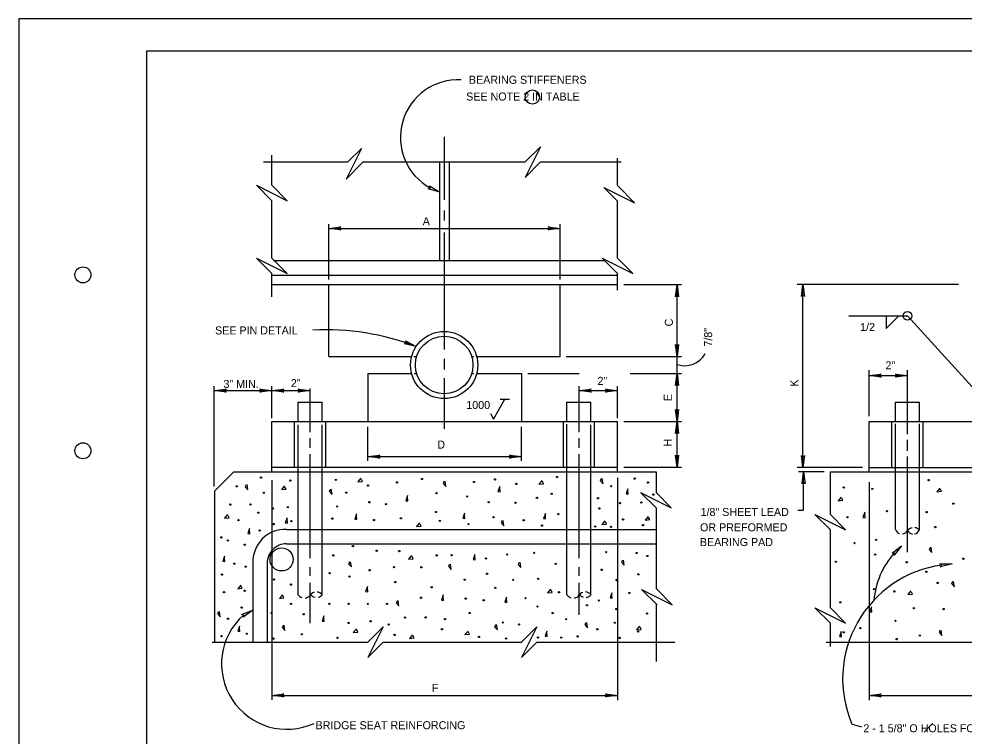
# Model space of a CAD drawing. Extents: x 0 to 34, y 0 to 22.
# Drawn here: x 0 to 14.77, y 10.79 to 22 of the extents above; entities that cross this region are included whole.
import ezdxf

# ---------------------------------------------------------------- set-up
doc = ezdxf.new("R2010")
doc.units = 0
for name, color, linetype in [('Level 1', 7, 'Continuous'), ('SH_Border', 7, 'Continuous'), ('SH_Cut_Line', 7, 'Continuous'), ('ST_Details', 7, 'Continuous'), ('ST_Text', 7, 'Continuous')]:
    doc.layers.add(name, color=color, linetype=linetype)

# ---------------------------------------------------------------- blocks, each defined once
blk = doc.blocks.new('ARR1')
at = {"layer": 'Level 1'}
for p, q in [((-1, 0.125), (0, 0)), ((0, 0), (-1, -0.125))]:
    blk.add_line(p, q, dxfattribs=at)
blk.add_arc((-1, 0), 0.125, 270, 90, dxfattribs=at)

msp = doc.modelspace()

# ---------------------------------------------------------------- linework, layer by layer
at = {"layer": 'SH_Border'}
msp.add_lwpolyline([(2, 21.5), (33.5, 21.5), (33.5, 0.5), (2, 0.5)], close=True, dxfattribs=at)
for centre in [(1, 18), (1, 15.25)]:
    msp.add_circle(centre, 0.125, dxfattribs=at)
at = {"layer": 'SH_Cut_Line'}
msp.add_lwpolyline([(0, 0), (34, 0), (34, 22), (0, 22)], close=True, dxfattribs=at)
at = {"layer": 'ST_Details'}
for p, q in [((6.651, 19.17), (6.651, 20.159)), ((3.95, 19.399), (3.95, 19.87)), ((9.354, 19.394), (9.354, 19.826)), ((3.822, 19.767), (5.141, 19.767)), ((5.379, 19.767), (7.911, 19.767)), ((6.576, 18.222), (6.576, 19.767)), ((6.726, 18.222), (6.726, 19.767)), ((8.151, 19.767), (9.411, 19.767)), ((3.95, 18.259), (3.95, 19.159)), ((9.354, 19.154), (9.354, 19.159)), ((9.354, 18.259), (9.354, 19.153)), ((6.651, 18.85), (6.651, 19.006)), ((4.841, 17.926), (4.841, 18.792)), ((8.455, 17.926), (8.455, 18.792)), ((4.841, 18.726), (8.455, 18.726)), ((6.651, 16.835), (6.651, 18.664)), ((3.978, 18.222), (9.156, 18.222)), ((3.95, 17.655), (3.95, 18.019)), ((9.354, 17.758), (9.354, 18.019)), ((3.95, 17.997), (9.354, 17.997)), ((3.953, 17.847), (9.354, 17.847)), ((4.841, 16.722), (4.841, 17.846)), ((8.455, 16.722), (8.455, 17.846)), ((9.451, 17.847), (10.35, 17.847)), ((10.284, 16.722), (10.284, 17.846)), ((14.682, 17.847), (12.16, 17.847)), ((12.25, 14.989), (12.25, 17.847)), ((12.967, 17.358), (13.881, 17.358)), ((13.548, 17.159), (13.748, 17.359)), ((13.548, 17.358), (13.548, 17.159)), ((15.382, 15.709), (13.881, 17.358)), ((4.841, 16.722), (6.137, 16.722)), ((6.169, 16.722), (6.213, 16.722)), ((6.651, 16.52), (6.651, 16.689)), ((7.076, 16.722), (7.11, 16.722)), ((7.15, 16.722), (8.455, 16.722)), ((8.551, 16.722), (10.351, 16.722)), ((10.284, 16.459), (10.284, 16.721)), ((5.451, 16.459), (5.451, 15.709)), ((5.451, 16.459), (6.138, 16.459)), ((6.173, 16.459), (6.217, 16.459)), ((7.072, 16.459), (7.108, 16.459)), ((7.149, 16.459), (7.851, 16.459)), ((7.851, 16.459), (7.851, 15.709)), ((7.951, 16.459), (8.751, 16.459)), ((9.551, 16.459), (10.351, 16.459)), ((10.284, 15.709), (10.284, 16.459)), ((13.282, 15.792), (13.282, 16.511)), ((13.282, 16.426), (13.882, 16.426)), ((13.882, 15.508), (13.882, 16.511)), ((3.051, 14.692), (3.051, 16.259)), ((3.951, 15.759), (3.951, 16.259)), ((6.651, 15.592), (6.651, 16.385)), ((8.751, 15.543), (8.751, 16.259)), ((9.351, 15.759), (9.351, 16.259)), ((3.051, 16.192), (3.95, 16.192)), ((3.951, 16.192), (4.551, 16.192)), ((4.551, 15.543), (4.551, 16.222)), ((8.751, 16.192), (9.35, 16.192)), ((4.363, 16.009), (4.738, 16.009)), ((4.363, 15.709), (4.363, 16.009)), ((4.738, 15.709), (4.738, 16.009)), ((8.563, 16.009), (8.938, 16.009)), ((8.563, 15.709), (8.563, 16.009)), ((8.938, 15.709), (8.938, 16.009)), ((13.694, 15.709), (13.694, 16.009)), ((13.694, 16.009), (14.069, 16.009)), ((14.069, 15.709), (14.069, 16.009)), ((3.951, 15.709), (9.35, 15.709)), ((3.951, 14.922), (3.951, 15.709)), ((4.307, 14.989), (4.307, 15.709)), ((4.363, 13.001), (4.363, 15.658)), ((4.738, 13.001), (4.738, 15.658)), ((4.795, 14.989), (4.795, 15.709)), ((8.507, 14.989), (8.507, 15.709)), ((8.563, 13.001), (8.563, 15.666)), ((8.938, 13.001), (8.938, 15.656)), ((8.995, 14.989), (8.995, 15.709)), ((9.35, 14.922), (9.35, 15.709)), ((9.451, 15.709), (10.352, 15.709)), ((10.284, 14.992), (10.284, 15.708)), ((13.282, 15.709), (21.082, 15.709)), ((13.282, 14.922), (13.282, 15.709)), ((13.638, 14.989), (13.638, 15.709)), ((13.694, 14.018), (13.694, 15.669)), ((14.069, 14.015), (14.069, 15.669)), ((14.126, 14.989), (14.126, 15.709)), ((5.451, 15.092), (5.451, 15.626)), ((7.851, 15.092), (7.851, 15.626)), ((4.551, 15.297), (4.551, 15.445)), ((8.751, 15.297), (8.751, 15.445)), ((13.882, 15.251), (13.882, 15.419)), ((4.551, 13.57), (4.551, 15.196)), ((5.451, 15.159), (7.85, 15.159)), ((8.751, 13.57), (8.751, 15.196)), ((13.882, 13.666), (13.882, 15.162)), ((3.357, 14.922), (3.055, 14.62)), ((3.357, 14.922), (9.957, 14.922)), ((3.951, 14.992), (9.35, 14.992)), ((9.451, 14.992), (10.351, 14.992)), ((9.957, 14.922), (9.957, 14.599)), ((13.182, 14.989), (12.16, 14.989)), ((12.582, 14.922), (12.18, 14.922)), ((12.26, 14.32), (12.26, 14.921)), ((12.682, 14.922), (22.582, 14.922)), ((12.682, 14.255), (12.682, 14.922)), ((13.282, 14.989), (21.082, 14.989)), ((3.951, 14.792), (3.951, 11.359)), ((9.35, 14.826), (9.35, 11.354)), ((3.055, 14.62), (3.055, 12.259)), ((13.282, 14.759), (13.282, 11.354)), ((9.957, 14.359), (9.957, 13.098)), ((4.18, 14.022), (9.957, 14.022)), ((12.682, 12.796), (12.682, 14.015)), ((4.18, 13.797), (9.957, 13.797)), ((3.655, 13.493), (3.655, 12.259)), ((3.88, 13.493), (3.88, 12.259)), ((4.551, 13.294), (4.551, 13.429)), ((8.751, 13.294), (8.751, 13.429)), ((4.551, 12.556), (4.551, 13.185)), ((8.751, 12.686), (8.751, 13.185)), ((9.957, 12.859), (9.957, 11.959)), ((12.682, 12.19), (12.682, 12.556)), ((3.02, 12.259), (5.451, 12.259)), ((5.691, 12.259), (7.851, 12.259)), ((8.091, 12.259), (10.25, 12.259)), ((12.613, 12.259), (15.364, 12.259)), ((3.951, 11.426), (9.35, 11.426)), ((13.282, 11.426), (21.081, 11.426))]:
    msp.add_line(p, q, dxfattribs=at)
for points in [[(5.141, 19.767), (5.352, 19.973), (5.112, 19.493), (5.379, 19.767)], [(7.911, 19.767), (8.151, 20.001), (7.911, 19.521), (8.151, 19.767)], [(3.95, 19.159), (3.711, 19.399), (4.191, 19.159), (3.95, 19.399)], [(9.354, 19.154), (9.14, 19.365), (9.62, 19.125), (9.354, 19.394)], [(3.95, 18.019), (3.711, 18.259), (4.191, 18.019), (3.95, 18.259)], [(9.354, 18.019), (9.111, 18.259), (9.591, 18.019), (9.354, 18.259)], [(7.367, 15.833), (7.417, 15.746), (7.592, 16.058)], [(7.517, 16.058), (7.667, 16.058)], [(5.344, 14.82), (5.295, 14.764), (5.367, 14.771), (5.351, 14.804)], [(6.645, 14.774), (6.628, 14.743), (6.671, 14.694), (6.659, 14.776)], [(8.173, 14.785), (8.124, 14.729), (8.196, 14.736), (8.18, 14.769)], [(9.1, 14.816), (9.083, 14.785), (9.126, 14.736), (9.114, 14.818)], [(3.551, 14.72), (3.535, 14.689), (3.577, 14.64), (3.565, 14.722)], [(4.15, 14.701), (4.101, 14.644), (4.174, 14.651), (4.157, 14.684)], [(4.866, 14.647), (4.85, 14.617), (4.892, 14.567), (4.88, 14.649)], [(7.513, 14.691), (7.485, 14.612), (7.518, 14.607), (7.513, 14.673)], [(9.514, 14.656), (9.486, 14.577), (9.519, 14.572), (9.514, 14.638)], [(14.388, 14.667), (14.339, 14.611), (14.412, 14.618), (14.395, 14.651)], [(6.072, 14.549), (6.044, 14.469), (6.076, 14.465), (6.072, 14.53)], [(9.957, 14.359), (9.712, 14.599), (10.192, 14.359), (9.957, 14.599)], [(12.848, 14.526), (12.799, 14.469), (12.872, 14.476), (12.855, 14.509)], [(3.261, 14.252), (3.212, 14.195), (3.284, 14.202), (3.268, 14.235)], [(4.19, 14.205), (4.162, 14.125), (4.195, 14.121), (4.19, 14.186)], [(5.274, 14.263), (5.246, 14.184), (5.278, 14.179), (5.274, 14.245)], [(6.963, 14.275), (6.935, 14.196), (6.968, 14.191), (6.963, 14.256)], [(8.225, 14.27), (8.197, 14.191), (8.229, 14.186), (8.225, 14.252)], [(9.832, 14.223), (9.783, 14.167), (9.856, 14.174), (9.839, 14.207)], [(12.682, 14.015), (12.436, 14.255), (12.916, 14.015), (12.682, 14.255)], [(13.215, 14.289), (13.187, 14.21), (13.22, 14.205), (13.215, 14.271)], [(3.603, 14.036), (3.575, 13.957), (3.607, 13.952), (3.603, 14.018)], [(6.261, 14.123), (6.212, 14.066), (6.285, 14.073), (6.268, 14.106)], [(7.551, 14.159), (7.534, 14.129), (7.576, 14.079), (7.565, 14.161)], [(9.156, 14.156), (9.107, 14.099), (9.179, 14.106), (9.163, 14.139)], [(14.24, 13.74), (14.223, 13.709), (14.265, 13.66), (14.254, 13.742)], [(3.212, 13.603), (3.184, 13.524), (3.216, 13.519), (3.212, 13.585)], [(6.135, 13.613), (6.086, 13.556), (6.158, 13.563), (6.142, 13.596)], [(7.125, 13.629), (7.097, 13.55), (7.129, 13.545), (7.125, 13.61)], [(5.168, 13.514), (5.152, 13.484), (5.194, 13.435), (5.182, 13.517)], [(6.729, 13.477), (6.713, 13.447), (6.755, 13.397), (6.743, 13.479)], [(7.815, 13.505), (7.798, 13.475), (7.841, 13.425), (7.829, 13.507)], [(9.432, 13.54), (9.416, 13.51), (9.458, 13.461), (9.446, 13.543)], [(3.467, 13.152), (3.418, 13.095), (3.49, 13.102), (3.474, 13.135)], [(14.589, 13.205), (14.573, 13.175), (14.615, 13.126), (14.603, 13.208)], [(4.118, 12.999), (4.069, 12.943), (4.141, 12.95), (4.125, 12.983)], [(5.444, 13.131), (5.416, 13.051), (5.449, 13.047), (5.444, 13.112)], [(6.631, 12.997), (6.603, 12.918), (6.636, 12.913), (6.631, 12.978)], [(8.307, 13.086), (8.258, 13.03), (8.33, 13.037), (8.314, 13.07)], [(9.266, 13.03), (9.238, 12.951), (9.271, 12.946), (9.266, 13.011)], [(9.971, 12.844), (9.726, 13.084), (10.206, 12.844), (9.957, 13.098)], [(13.936, 13.059), (13.887, 13.003), (13.96, 13.01), (13.943, 13.043)], [(5.913, 12.906), (5.896, 12.876), (5.938, 12.826), (5.927, 12.908)], [(7.619, 12.964), (7.591, 12.885), (7.623, 12.88), (7.619, 12.946)], [(3.121, 12.735), (3.104, 12.705), (3.146, 12.655), (3.135, 12.737)], [(12.682, 12.556), (12.436, 12.796), (12.916, 12.556), (12.682, 12.796)], [(13.321, 12.813), (13.293, 12.734), (13.326, 12.729), (13.321, 12.794)], [(4.766, 12.67), (4.738, 12.59), (4.77, 12.586), (4.766, 12.651)], [(8.857, 12.564), (8.84, 12.534), (8.882, 12.485), (8.871, 12.567)], [(3.446, 12.51), (3.418, 12.431), (3.45, 12.426), (3.446, 12.491)], [(4.132, 12.522), (4.115, 12.492), (4.157, 12.443), (4.146, 12.525)], [(5.274, 12.466), (5.225, 12.41), (5.297, 12.417), (5.281, 12.45)], [(5.451, 12.259), (5.691, 12.499), (5.451, 12.019), (5.691, 12.259)], [(7.017, 12.433), (6.968, 12.377), (7.04, 12.384), (7.024, 12.417)], [(7.45, 12.532), (7.433, 12.501), (7.476, 12.452), (7.464, 12.534)], [(7.851, 12.259), (8.091, 12.499), (7.851, 12.019), (8.091, 12.259)], [(8.248, 12.433), (8.22, 12.354), (8.253, 12.349), (8.248, 12.414)], [(9.697, 12.508), (9.648, 12.452), (9.72, 12.459), (9.704, 12.492)], [(12.848, 12.426), (12.82, 12.346), (12.853, 12.342), (12.848, 12.407)], [(14.394, 12.444), (14.377, 12.413), (14.42, 12.364), (14.408, 12.446)], [(6.151, 12.375), (6.102, 12.318), (6.175, 12.325), (6.158, 12.358)]]:
    msp.add_lwpolyline(points, dxfattribs=at)
for centre, radius in [((13.881, 17.358), 0.0673), ((6.644, 16.59), 0.525), ((6.644, 16.59), 0.45), ((3.784, 14.831), 0.00994), ((4.242, 14.784), 0.00994), ((4.951, 14.794), 0.00994), ((6.298, 14.809), 0.00994), ((7.11, 14.762), 0.00994), ((7.438, 14.803), 0.00994), ((8.407, 14.841), 0.00994), ((9.621, 14.816), 0.00994), ((14.215, 14.792), 0.00994), ((3.404, 14.695), 0.00994), ((5.455, 14.706), 0.00994), ((5.907, 14.756), 0.00994), ((7.772, 14.732), 0.00994), ((9.254, 14.697), 0.00994), ((9.83, 14.753), 0.00994), ((12.886, 14.676), 0.00994), ((13.333, 14.656), 0.00994), ((3.827, 14.594), 0.00994), ((5.114, 14.596), 0.00994), ((6.525, 14.59), 0.00994), ((7.004, 14.536), 0.00994), ((8.094, 14.513), 0.00994), ((8.324, 14.577), 0.00994), ((9.046, 14.508), 0.00994), ((9.913, 14.566), 0.00994), ((3.303, 14.41), 0.00994), ((3.619, 14.412), 0.00994), ((3.971, 14.349), 0.00994), ((4.201, 14.371), 0.00994), ((4.972, 14.379), 0.00994), ((5.475, 14.446), 0.00994), ((5.737, 14.416), 0.00994), ((7.34, 14.448), 0.00994), ((7.759, 14.438), 0.00994), ((9.069, 14.35), 0.00994), ((9.391, 14.431), 0.00994), ((9.724, 14.442), 0.00994), ((14.6, 14.424), 0.00994), ((3.431, 14.167), 0.00994), ((3.739, 14.283), 0.00994), ((4.897, 14.191), 0.00994), ((5.548, 14.167), 0.00994), ((5.969, 14.195), 0.00994), ((6.517, 14.294), 0.00994), ((7.415, 14.212), 0.00994), ((8.427, 14.259), 0.00994), ((9.439, 14.178), 0.00994), ((12.946, 14.212), 0.00994), ((13.564, 14.306), 0.00994), ((14.182, 14.292), 0.00994), ((3.979, 14.105), 0.00994), ((4.257, 14.15), 0.00994), ((6.577, 14.154), 0.00994), ((7.024, 14.104), 0.00994), ((7.888, 14.165), 0.00994), ((8.173, 14.081), 0.00994), ((9.003, 14.066), 0.00994), ((9.252, 14.062), 0.00994), ((9.75, 14.089), 0.00994), ((14.317, 14.058), 0.00994), ((3.163, 13.896), 0.00994), ((3.76, 14.004), 0.00994), ((3.264, 13.849), 0.00994), ((3.528, 13.782), 0.00994), ((5.219, 13.761), 0.00994), ((13.055, 13.806), 0.00994), ((13.393, 13.857), 0.00994), ((4.104, 13.552), 0.18), ((4.914, 13.615), 0.00994), ((5.591, 13.688), 0.00994), ((5.943, 13.683), 0.00994), ((6.528, 13.615), 0.00994), ((6.76, 13.619), 0.00994), ((7.628, 13.63), 0.00994), ((8.051, 13.655), 0.00994), ((9.175, 13.666), 0.00994), ((9.652, 13.653), 0.00994), ((9.819, 13.606), 0.00994), ((13.378, 13.628), 0.00994), ((3.367, 13.486), 0.00994), ((3.543, 13.439), 0.00994), ((5.859, 13.432), 0.00994), ((6.287, 13.43), 0.00994), ((7.299, 13.567), 0.00994), ((8.388, 13.484), 0.00994), ((12.763, 13.517), 0.00994), ((13.871, 13.508), 0.00994), ((14.754, 13.563), 0.00994), ((3.172, 13.316), 0.00994), ((4.854, 13.337), 0.00994), ((5.165, 13.284), 0.00994), ((5.481, 13.383), 0.00994), ((7.315, 13.329), 0.00994), ((9.106, 13.391), 0.00994), ((9.679, 13.319), 0.00994), ((14.177, 13.36), 0.00994), ((3.985, 13.238), 0.00994), ((4.251, 13.159), 0.00994), ((5.881, 13.198), 0.00994), ((6.964, 13.236), 0.00994), ((7.722, 13.234), 0.00994), ((8.113, 13.247), 0.00994), ((9.339, 13.23), 0.00994), ((14.354, 13.185), 0.00994), ((3.206, 13.039), 0.00994), ((3.528, 13.063), 0.00994), ((6.45, 13.118), 0.00994), ((7.443, 13.108), 0.00994), ((8.438, 13.039), 0.00994), ((9.538, 13.028), 0.00994), ((13.358, 13.088), 0.00994), ((13.679, 13.053), 0.00994), ((4.251, 12.859), 0.00994), ((4.851, 12.859), 0.00994), ((5.151, 12.859), 0.00994), ((5.451, 12.859), 0.00994), ((5.751, 12.859), 0.00994), ((6.283, 12.953), 0.00994), ((6.981, 12.94), 0.00994), ((7.26, 12.914), 0.00994), ((7.915, 12.947), 0.00994), ((9.061, 12.91), 0.00994), ((12.835, 12.882), 0.00994), ((3.479, 12.799), 0.00994), ((3.947, 12.715), 0.00994), ((4.45, 12.695), 0.00994), ((7.043, 12.715), 0.00994), ((8.102, 12.816), 0.00994), ((8.339, 12.714), 0.00994), ((8.874, 12.835), 0.00994), ((9.334, 12.777), 0.00994), ((9.812, 12.708), 0.00994), ((13.982, 12.792), 0.00994), ((14.448, 12.776), 0.00994), ((3.266, 12.626), 0.00994), ((5.151, 12.559), 0.00994), ((5.494, 12.586), 0.00994), ((6.031, 12.644), 0.00994), ((6.354, 12.646), 0.00994), ((6.656, 12.62), 0.00994), ((7.561, 12.566), 0.00994), ((8.551, 12.618), 0.00994), ((9.31, 12.564), 0.00994), ((13.696, 12.593), 0.00994), ((5.776, 12.536), 0.00994), ((6.609, 12.461), 0.00994), ((7.812, 12.536), 0.00994), ((9.037, 12.461), 0.00994), ((9.675, 12.424), 0.00994), ((12.884, 12.413), 0.00994), ((13.147, 12.478), 0.00994), ((3.165, 12.354), 0.00994), ((3.561, 12.392), 0.00994), ((3.975, 12.315), 0.00994), ((4.42, 12.382), 0.00994), ((4.978, 12.325), 0.00994), ((5.87, 12.373), 0.00994), ((7.187, 12.341), 0.00994), ((7.613, 12.315), 0.00994), ((8.111, 12.332), 0.00994), ((8.472, 12.33), 0.00994), ((8.73, 12.349), 0.00994), ((9.386, 12.325), 0.00994), ((13.713, 12.307), 0.00994), ((14.076, 12.361), 0.00994)]:
    msp.add_circle(centre, radius, dxfattribs=at)
for centre, radius, start, end in [((6.863, 20.147), 0.902, 86.9613, 241.1029), ((4.807, 13.291), 3.85, 68.6988, 93.1649), ((10.4, 16.951), 0.372, 252.3777, 329.6973), ((13.981, 13.92), 0.13, 102.0668, 139.752), ((13.981, 13.92), 0.13, 47.1599, 82.5382), ((4.159, 13.519), 0.503, 87.5248, 182.7658), ((13.792, 14.056), 0.105, 201.491, 252.6342), ((13.792, 14.056), 0.105, 277.9272, 329.5557), ((13.973, 14.051), 0.102, 207.5553, 263.2729), ((13.973, 14.051), 0.102, 282.294, 339.5974), ((4.179, 13.498), 0.299, 89.7169, 180.979), ((4.461, 13.064), 0.116, 212.8543, 249.0459), ((4.648, 12.927), 0.117, 107.3223, 146.7114), ((4.648, 13.074), 0.116, 212.9033, 259.3366), ((4.648, 12.927), 0.117, 39.299, 83.7352), ((4.648, 13.074), 0.116, 284.34, 320.7822), ((8.66, 13.063), 0.116, 212.8543, 253.0996), ((8.848, 12.927), 0.117, 109.4317, 146.8014), ((8.848, 13.074), 0.116, 212.9033, 252.9059), ((8.848, 12.927), 0.117, 39.299, 87.1832), ((8.848, 13.074), 0.116, 277.0152, 320.7822), ((4.461, 13.064), 0.116, 274.6399, 321.0137), ((8.66, 13.063), 0.116, 281.2289, 321.0137)]:
    msp.add_arc(centre, radius, start, end, dxfattribs=at)
at = {"layer": 'ST_Text'}
for p, q in [((12.17, 14.32), (12.26, 14.32)), ((13.021, 10.979), (13.164, 10.935)), ((14.141, 10.853), (14.275, 10.986))]:
    msp.add_line(p, q, dxfattribs=at)
msp.add_circle((8.023, 20.779), 0.111, dxfattribs=at)
for centre, radius, start, end in [((14.631, 12.803), 1.278, 138.39, 174.9542), ((14.667, 11.685), 1.797, 98.0568, 203.1827), ((4.187, 11.919), 1.021, 131.5438, 294.5534)]:
    msp.add_arc(centre, radius, start, end, dxfattribs=at)

# ---------------------------------------------------------------- block references
for p, xscale, yscale, rotation in [((6.576, 19.292), 0.18750000000000003, 0.1875, -23.57030277777773), ((4.841, 18.726), 0.1875, 0.1875, 180), ((10.284, 17.846), 0.1875, 0.1875, 90), ((12.25, 17.847), 0.1875, 0.1875, 90), ((6.206, 16.878), 0.1875, 0.1875, -21.301222222222233), ((10.284, 16.722), 0.1875, 0.1875, -90), ((10.284, 16.459), 0.1875, 0.1875, 90), ((13.282, 16.426), 0.1875, 0.1875, 180), ((3.051, 16.192), 0.1875, 0.1875, 180), ((3.951, 16.192), 0.1875, 0.1875, 180), ((8.751, 16.192), 0.1875, 0.1875, 180), ((10.284, 15.709), 0.1875, 0.1875, -90), ((10.284, 15.708), 0.1875, 0.1875, 90), ((5.451, 15.159), 0.1875, 0.1875, 180), ((10.284, 14.992), 0.1875, 0.1875, -90), ((12.25, 14.989), 0.1875, 0.1875, -90), ((12.26, 14.921), 0.1875, 0.1875, 90), ((13.791, 13.767), 0.18750000000000003, 0.18749999999999997, 45.031166666666664), ((14.579, 13.481), 0.1875, 0.18750000000000003, 6.808286111111123), ((3.655, 12.761), 0.18749999999999997, 0.18750000000000003, 29.353708333333326), ((3.951, 11.426), 0.1875, 0.1875, 180), ((13.282, 11.426), 0.1875, 0.1875, 180)]:
    msp.add_blockref('ARR1', p, dxfattribs=dict(at, xscale=xscale, yscale=yscale, rotation=rotation))
at = {"layer": 'ST_Text', "xscale": 0.1875, "yscale": 0.1875}
for p in [(8.455, 18.726), (13.882, 16.426), (3.95, 16.192), (4.551, 16.192), (9.35, 16.192), (7.85, 15.159), (9.35, 11.426)]:
    msp.add_blockref('ARR1', p, dxfattribs=at)

# ---------------------------------------------------------------- texts
at = {"layer": 'ST_Details'}
msp.add_text('F', height=0.125, rotation=0, dxfattribs=at).set_placement((6.452, 11.482))
at = {"layer": 'ST_Text'}
for s, p in [('BEARING STIFFENERS', (7.031, 20.986)), ('SEE NOTE 2 IN TABLE', (6.988, 20.724)), ('A', (6.309, 18.775)), ('SEE PIN DETAIL', (3.065, 17.069)), ('1/2', (13.143, 17.123)), ('2"', (13.539, 16.523)), ('2"', (9.04, 16.28)), ('3" MIN.', (3.196, 16.232)), ('2"', (4.249, 16.245)), ('1000', (6.99, 15.903)), ('D', (6.537, 15.284)), ('1/8" SHEET LEAD   ', (10.65, 14.231)), ('OR PREFORMED ', (10.642, 13.992)), ('BEARING PAD', (10.639, 13.761)), ('BRIDGE SEAT REINFORCING', (4.635, 10.899)), ('2 - 1 5/8" O HOLES FOR 1 1/4" O X 1\'-7" ', (13.193, 10.851))]:
    msp.add_text(s, height=0.125, dxfattribs=at).set_placement(p)
for s, p in [('C', (10.217, 17.194)), ('7/8"', (10.831, 16.878)), ('K', (12.175, 16.252)), ('E', (10.2, 16.027)), ('H', (10.2, 15.317))]:
    msp.add_text(s, height=0.125, rotation=90, dxfattribs=at).set_placement(p)

doc.saveas('drawing.dxf')
